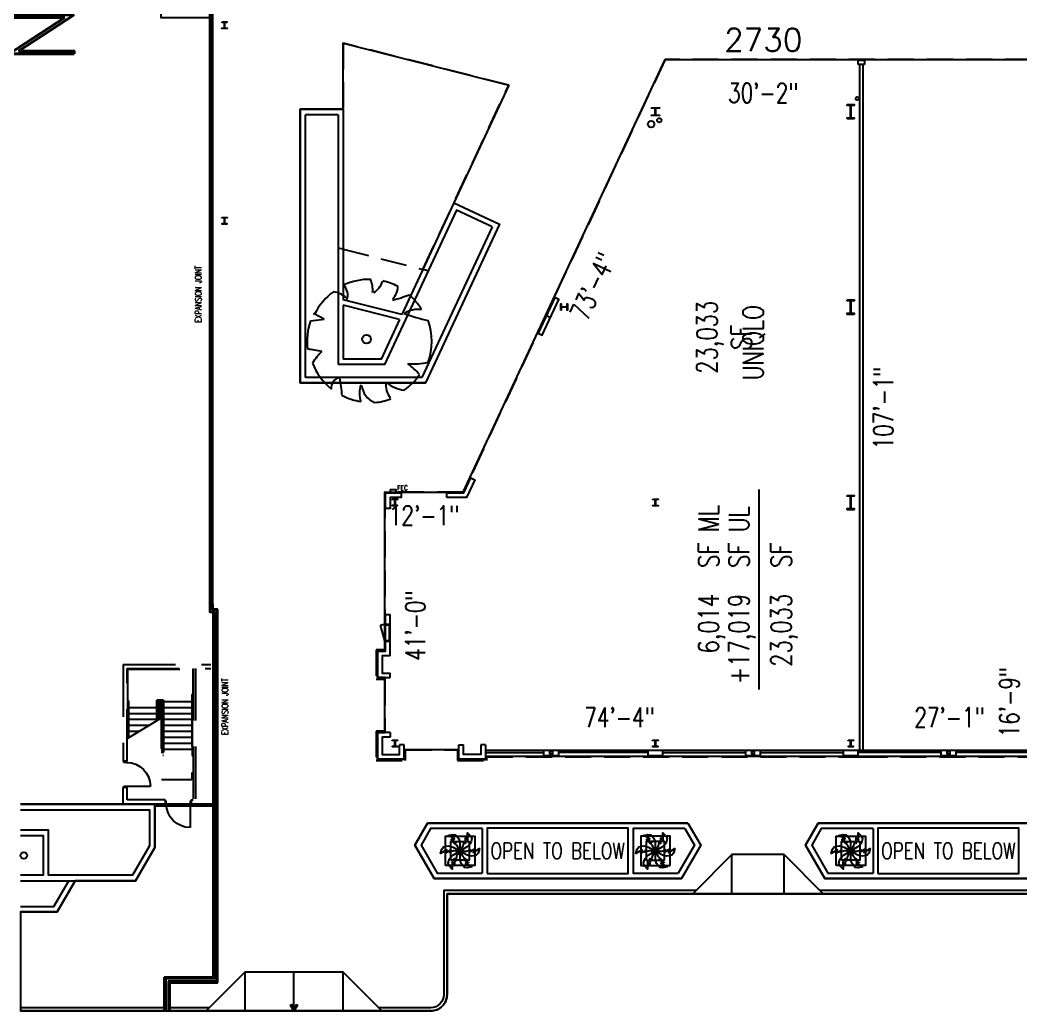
# Model space of a CAD drawing. Extents: x -13345 to 10098, y -1643 to 9113.
# Drawn here: x -11953 to -10108, y -378 to 1448 of the extents above; entities that cross this region are included whole.
import ezdxf
from ezdxf.enums import TextEntityAlignment as Align

# ---------------------------------------------------------------- set-up
doc = ezdxf.new("R2010")
doc.units = 0
doc.header["$LTSCALE"] = 192
doc.header["$MEASUREMENT"] = 0
doc.linetypes.add('DASHED', pattern=[0.75, 0.5, -0.25])
doc.linetypes.add('DASHED2', pattern=[0.375, 0.25, -0.125])
doc.layers.get('0').update_dxf_attribs({"linetype": 'CONTINUOUS'})
doc.layers.get('DEFPOINTS').update_dxf_attribs({"linetype": 'CONTINUOUS'})
for name, color, linetype in [('ARCH-DOORS-INTERIOR', 7, 'CONTINUOUS'), ('ARCH-FEATURES', 2, 'CONTINUOUS'), ('ARCH-OPENINGS-ABOVE', 1, 'DASHED'), ('ARCH-OPENINGS-BELOW', 1, 'CONTINUOUS'), ('ARCH-SITE-MISC', 8, 'CONTINUOUS'), ('ARCH-WALLS-EXTERIOR', 5, 'CONTINUOUS'), ('DIMENSIONS-TENANT', 7, 'CONTINUOUS'), ('EXPANSION-JOINT', 1, 'CONTINUOUS'), ('FM-SPNO', 3, 'CONTINUOUS'), ('FM-TENANT-SF', 6, 'CONTINUOUS'), ('FM-TEXT-TENANT', 6, 'CONTINUOUS'), ('STRUCTURAL-COLUMNS', 3, 'CONTINUOUS'), ('TENANT-DEMISING', 4, 'CONTINUOUS'), ('TENANT-STOREFRONT-LEASELINE', 3, 'DASHED2'), ('TEXT-ANCHORS', 2, 'CONTINUOUS'), ('TEXT-GENERAL', 2, 'CONTINUOUS'), ('UTILITIES-PLUMB', 2, 'CONTINUOUS')]:
    doc.layers.add(name, color=color, linetype=linetype)
doc.layers.add('COMMON AREA FILL', color=7, linetype='CONTINUOUS', true_color=0xdedede)
doc.styles.add('ANCHOR-GGP', font='romand.shx')
doc.styles.add('FMSTXT', font='simplex.shx', dxfattribs={"width": 0.75})
doc.styles.add('Imperial_1-001', font='romans.shx', dxfattribs={"width": 0.75, "height": 0.09375})
doc.styles.add('SIMPLEX', font='SIMPLEX.shx', dxfattribs={"width": 0.75})
doc.styles.get("Standard").update_dxf_attribs({"font": 'txt.shx', "width": 0.75})
doc.dimstyles.new('LP-SP-MP (without ticks)', dxfattribs={"dimscale": 0, "dimtxt": 36, "dimasz": 12, "dimexe": 8, "dimexo": 8, "dimgap": 8, "dimtad": 1, "dimdec": 0, "dimrnd": 0.0625, "dimzin": 3, "dimdsep": 46, "dimlunit": 4, "dimtxsty": 'Standard', "dimblk1": 'OBLIQUE', "dimblk2": 'OBLIQUE', "dimsah": 1, "dimcen": 0.5, "dimse1": 1, "dimse2": 1, "dimsd1": 1, "dimsd2": 1, "dimclrt": 256, "dimadec": 0, "dimazin": 0, "dimtfac": 6, "dimtdec": 0, "dimtofl": 0, "dimtmove": 0, "dimatfit": 3, "dimldrblk": 'OBLIQUE', "dimfxl": 1, "dimfrac": 2, "dimtolj": 1, "dimtzin": 3, "dimarcsym": 0})

# ---------------------------------------------------------------- blocks, each defined once
blk = doc.blocks.new('*D429')
at = {"layer": 'DEFPOINTS', "color": 0, "transparency": 16777216}
for p in [(-10764.1, 1375), (-10689.4, 1340.2), (-11136, 577.5)]:
    blk.add_point(p, dxfattribs=at)
at = {"layer": 'DIMENSIONS-TENANT', "transparency": 16777216, "insert": (-10896.7, 957.1), "char_height": 36, "attachment_point": 5, "rotation": 65}
blk.add_mtext('\\A1;73\'-4"', dxfattribs=at)
blk = doc.blocks.new('_OBLIQUE')
at = {"color": 0, "linetype": 'ByBlock'}
blk.add_line((-0.5, -0.5), (0.5, 0.5), dxfattribs=at)
blk = doc.blocks.new('*D430')
at = {"layer": 'DEFPOINTS', "color": 0, "transparency": 16777216}
for p in [(-11280.7, 577.5), (-11136, 577.5), (-11136, 508.6)]:
    blk.add_point(p, dxfattribs=at)
at = {"layer": 'DIMENSIONS-TENANT', "transparency": 16777216, "insert": (-11208.3, 534.6), "char_height": 36, "attachment_point": 5}
blk.add_mtext('\\A1;12\'-1"', dxfattribs=at)
blk = doc.blocks.new('*D431')
at = {"layer": 'DEFPOINTS', "color": 0, "transparency": 16777216}
for p in [(-11280.7, 577.5), (-11280.7, 85.9), (-11198.4, 85.9)]:
    blk.add_point(p, dxfattribs=at)
at = {"layer": 'DIMENSIONS-TENANT', "transparency": 16777216, "insert": (-11224.4, 331.7), "char_height": 36, "attachment_point": 5, "rotation": 90}
blk.add_mtext('\\A1;41\'-0"', dxfattribs=at)
blk = doc.blocks.new('051200_178')
at = {"flags": 128}
blk.add_lwpolyline([(-6.6, 13), (6.6, 13), (6.6, 11.3), (1.3, 11.3, 0.414214), (0.5, 10.5), (0.5, -10.5, 0.414214), (1.3, -11.3), (6.6, -11.3), (6.6, -13), (-6.6, -13), (-6.6, -11.3), (-1.2, -11.3, 0.414214), (-0.5, -10.5), (-0.5, 10.5, 0.414214), (-1.2, 11.3), (-6.6, 11.3)], format="xyb", close=True, dxfattribs=at)
blk = doc.blocks.new('W-Wide Flange-Column - W24X229-1719966-Mall Level - Framing Plan')
at = {"layer": 'STRUCTURAL-COLUMNS'}
blk.add_line((-6.5, -13), (6.6, -13), dxfattribs=at)
blk.add_blockref('051200_178', (0, 0), dxfattribs=at)
blk = doc.blocks.new('W12x53')
at = {"flags": 128}
blk.add_lwpolyline([(-5, 6), (5, 6), (5, 5.5), (0.8, 5.5, 0.414214), (0.2, 4.8), (0.2, -4.8, 0.414214), (0.8, -5.5), (5, -5.5), (5, -6), (-5, -6), (-5, -5.5), (-0.8, -5.5, 0.414214), (-0.2, -4.8), (-0.2, 4.8, 0.414214), (-0.8, 5.5), (-5, 5.5)], format="xyb", close=True, dxfattribs=at)
blk = doc.blocks.new('W-Wide Flange-Column - W12X53-1719960-Mall Level - Framing Plan')
at = {"layer": 'STRUCTURAL-COLUMNS'}
blk.add_line((-5, -6), (5, -6), dxfattribs=at)
blk.add_blockref('W12x53', (0, 0), dxfattribs=at)
blk = doc.blocks.new('W14x90')
at = {"flags": 128}
blk.add_lwpolyline([(-7.3, 7), (7.3, 7), (7.3, 6.3), (0.9, 6.3, 0.414214), (0.2, 5.6), (0.2, -5.6, 0.414214), (0.9, -6.3), (7.3, -6.3), (7.3, -7), (-7.3, -7), (-7.3, -6.3), (-0.9, -6.3, 0.414214), (-0.2, -5.6), (-0.2, 5.6, 0.414214), (-0.9, 6.3), (-7.3, 6.3)], format="xyb", close=True, dxfattribs=at)
blk = doc.blocks.new('W12x79')
at = {"flags": 128}
blk.add_lwpolyline([(-6, 6.2), (6, 6.2), (6, 5.5), (0.9, 5.5, 0.414214), (0.2, 4.8), (0.2, -4.8, 0.414214), (0.9, -5.5), (6, -5.5), (6, -6.2), (-6, -6.2), (-6, -5.5), (-0.9, -5.5, 0.414214), (-0.2, -4.8), (-0.2, 4.8, 0.414214), (-0.9, 5.5), (-6, 5.5)], format="xyb", close=True, dxfattribs=at)
blk = doc.blocks.new('W12x58')
at = {"flags": 128}
blk.add_lwpolyline([(-5, 6.1), (5, 6.1), (5, 5.5), (0.9, 5.5, 0.414214), (0.2, 4.7), (0.2, -4.7, 0.414214), (0.9, -5.5), (5, -5.5), (5, -6.1), (-5, -6.1), (-5, -5.5), (-0.9, -5.5, 0.414214), (-0.2, -4.7), (-0.2, 4.7, 0.414214), (-0.9, 5.5), (-5, 5.5)], format="xyb", close=True, dxfattribs=at)
blk = doc.blocks.new('pp0002$0$329343_02')
at = {"flags": 128}
for points in [[(-36.8, 41.6), (0, 0), (-11.2, 43.1), (-7.4, 76.6), (-22.3, 64.1), (-7.4, 104.7), (-19.6, 102), (-29.6, 92.1), (-12.2, 143), (-41.7, 126.2), (-54.6, 110.3), (-54.6, 110.3, 0.229515), (-36.8, 41.6)], [(17.6, 52.6), (0, 0), (31.7, 31.2), (62.6, 44.7), (44.4, 51.4), (87, 58.8), (78.5, 68), (65, 71.7), (117.7, 82.1), (88.4, 99.2), (68.3, 102.4), (68.3, 102.4, 0.229515), (17.6, 52.6)], [(-54.4, -11), (0, 0), (-42.9, 11.9), (-70.1, 31.8), (-66.7, 12.8), (-94.4, 45.9), (-98.1, 34), (-94.6, 20.4), (-129.9, 60.9), (-130.1, 27), (-122.8, 7.9), (-122.8, 7.9, 0.229515), (-54.4, -11)], [(-17.6, -52.6), (0, 0), (-31.7, -31.2), (-62.6, -44.7), (-44.4, -51.4), (-87, -58.8), (-78.5, -68), (-65, -71.7), (-117.7, -82.1), (-88.4, -99.2), (-68.3, -102.4), (-68.3, -102.4, 0.229515), (-17.6, -52.6)], [(54.4, 11), (0, 0), (42.9, -11.9), (70.1, -31.8), (66.7, -12.8), (94.4, -45.9), (98.1, -34), (94.6, -20.4), (129.9, -60.9), (130.1, -27), (122.8, -7.9), (122.8, -7.9, 0.229515), (54.4, 11)], [(36.8, -41.6), (0, 0), (11.2, -43.1), (7.4, -76.6), (22.3, -64.1), (7.4, -104.7), (19.6, -102), (29.6, -92.1), (12.2, -143), (41.7, -126.2), (54.6, -110.3), (54.6, -110.3, 0.229515), (36.8, -41.6)]]:
    blk.add_lwpolyline(points, format="xyb", close=True, dxfattribs=at)
blk = doc.blocks.new('FireHoseCabinet')
blk.add_lwpolyline([(-16.6, 0), (-16.6, 0.1), (-16.7, 0.1), (-16.7, -0.1), (-15, -0.1), (-15, 8.5), (0, 8.5), (15, 8.5), (15, -0.1), (16.7, -0.1), (16.7, 0.1), (16.6, 0.1), (16.6, 0), (15.1, 0), (15.1, 8.6), (0, 8.6), (-15.1, 8.6), (-15.1, 0)], close=True)
for points in [[(-16.7, 0.1), (-16.7, -0.1)], [(15, 0), (-15, 0)], [(16.7, 0.1), (16.7, -0.1)], [(15, -0.1), (-14, -7.7)]]:
    blk.add_lwpolyline(points)
blk.add_arc((15, -0.1), 29.9, 179.8086, 194.7421)
blk = doc.blocks.new('*U361')
at = {"flags": 128}
for points in [[(0.7, 0), (-12.8, 0)], [(-10.8, 0), (-10.8, 6), (-1.3, 6), (-1.3, 0)]]:
    blk.add_lwpolyline(points, dxfattribs=at)
at = {"style": 'Imperial_1-001', "width": 0.75}
blk.add_text('FEC', height=9, dxfattribs=at).set_placement((11, 9.3), align=Align.MIDDLE_CENTER)
blk = doc.blocks.new('*D416')
at = {"layer": 'DEFPOINTS', "color": 0, "transparency": 16777216}
for p in [(-10764.1, 1375), (-10402.4, 1375), (-10764.1, 1287.2)]:
    blk.add_point(p, dxfattribs=at)
at = {"layer": 'DIMENSIONS-TENANT', "transparency": 16777216, "insert": (-10583.2, 1313.2), "char_height": 36, "attachment_point": 5}
blk.add_mtext('\\A1;30\'-2"', dxfattribs=at)
blk = doc.blocks.new('*D417')
at = {"layer": 'DEFPOINTS', "color": 0, "transparency": 16777216}
for p in [(-10402.4, 136.9), (-11293.9, 85.9), (-10402.4, 90.2)]:
    blk.add_point(p, dxfattribs=at)
at = {"layer": 'DIMENSIONS-TENANT', "transparency": 16777216, "insert": (-10848.2, 162.9), "char_height": 36, "attachment_point": 5}
blk.add_mtext('\\A1;74\'-4"', dxfattribs=at)
blk = doc.blocks.new('*D418')
at = {"layer": 'DEFPOINTS', "color": 0, "transparency": 16777216}
for p in [(-10077.7, 136.9), (-10402.4, 90.2), (-10077.7, 90.2)]:
    blk.add_point(p, dxfattribs=at)
at = {"layer": 'DIMENSIONS-TENANT', "transparency": 16777216, "insert": (-10240, 162.9), "char_height": 36, "attachment_point": 5}
blk.add_mtext('\\A1;27\'-1"', dxfattribs=at)
blk = doc.blocks.new('*D419')
at = {"layer": 'DEFPOINTS', "color": 0, "transparency": 16777216}
for p in [(-10402.4, 1375), (-10402.4, 90.2), (-10336, 90.2)]:
    blk.add_point(p, dxfattribs=at)
at = {"layer": 'DIMENSIONS-TENANT', "transparency": 16777216, "insert": (-10362, 732.8), "char_height": 36, "attachment_point": 5, "rotation": 90}
blk.add_mtext('\\A1;107\'-1"', dxfattribs=at)
blk = doc.blocks.new('*D420')
at = {"layer": 'DEFPOINTS', "color": 0, "transparency": 16777216}
for p in [(-10103.8, 291.3), (-10058.3, 291.3), (-10077.7, 90.2)]:
    blk.add_point(p, dxfattribs=at)
at = {"layer": 'DIMENSIONS-TENANT', "transparency": 16777216, "insert": (-10129.8, 190.7), "char_height": 36, "attachment_point": 5, "rotation": 90}
blk.add_mtext('\\A1;16\'-9"', dxfattribs=at)
blk = doc.blocks.new('A$C297D73EA')
at = {"layer": 'TENANT-STOREFRONT-LEASELINE'}
blk.add_lwpolyline([(-13715.5, -2561.9), (-13715.5, -2941.6), (-13568.5, -2978.7), (-13410.2, -2639.2)], close=True, dxfattribs=at)
blk = doc.blocks.new('329343_36')
for p, q in [((-51.5, 24.3), (-63.8, 30.9)), ((-68.2, 22.4), (-51.5, 24.3))]:
    blk.add_line(p, q)
blk.add_circle((0, 0), 5.41)
for centre, radius, start, end in [((3.7, -2.6), 75.4, 89.3321, 114.3856), ((-41.3, 53.5), 18.4, 343.6555, 39.76), ((-19.9, 60.6), 27.4, 352.0775, 26.6128), ((-7.1, 80.5), 28.6, 304.1868, 338.5411), ((3.7, -2.6), 75.2, 62.8767, 77.7021), ((16.2, 64.4), 21.8, 315.8454, 359.7651), ((3.7, -2.6), 74.7, 126.0751, 153.6245), ((-45.5, 26.4), 31.8, 48.5203, 80.5151), ((-29.8, 270.4), 231.3, 285.4397, 290.7099), ((3.7, -2.6), 74.2, 31.4098, 49.4752), ((63.2, 3.2), 33.1, 83.5323, 121.6544), ((140.7, 293.3), 278.6, 250.0865, 256.3451), ((3.7, -2.6), 76, 160.8426, 187.275), ((3.7, -2.6), 75.6, 340.3307, 19.43), ((-81.6, -136.6), 124.7, 77.3728, 85.4649), ((4.2, -73.9), 83.2, 134.7782, 147.3315), ((3.7, -2.6), 74.3, 200.8103, 231.4392), ((55.5, 62.8), 92.9, 266.7455, 282.0146), ((4.8, -92.4), 77.3, 39.6536, 53.993), ((-30.7, -59.1), 12.4, 97.741, 188.8107), ((-186.6, -76.7), 157, 2.9465, 10.9238), ((3.7, -2.6), 72.9, 305.394, 326.2464), ((22.6, -65.8), 31.2, 160.6009, 199.3991), ((19.1, -53.6), 25.2, 186.1912, 248.4952), ((46.7, -56.3), 23.2, 170.6314, 220.6278), ((51, -19.7), 42.5, 230.4582, 263.1093), ((3.7, -2.6), 74, 243.1498, 261.8356), ((3.7, -2.6), 74.7, 274.7236, 290.3277)]:
    blk.add_arc(centre, radius, start, end)
blk.add_point((-63.8, 30.9))
blk = doc.blocks.new('ZAT54I')
blk.add_hatch(color=256).paths.add_polyline_path([(-1, 0.33), (-0.88, 0.53), (0, 0), (-0.88, -0.53), (-1, -0.33), (-0.46, 0)])
blk.add_line((0, 0), (-1, 0))
at = {"flags": 128}
blk.add_lwpolyline([(-1, 0.33), (-0.88, 0.53), (0, 0), (-0.88, -0.53), (-1, -0.33), (-0.46, 0)], close=True, dxfattribs=at)
blk = doc.blocks.new('fms4rm')
blk.add_attdef('FMS:RMID', text='', height=12).set_placement((0, 0), align=Align.MIDDLE_CENTER)
blk = doc.blocks.new('*D697')
at = {"layer": 'DEFPOINTS', "color": 0, "transparency": 16777216}
for p in [(-10402.4, 1375), (-9547.9, 1375), (-10402.4, 1287.2)]:
    blk.add_point(p, dxfattribs=at)
at = {"layer": 'DIMENSIONS-TENANT', "transparency": 16777216, "insert": (-9975.2, 1313.2), "char_height": 36, "attachment_point": 5}
blk.add_mtext('\\A1;71\'-2"', dxfattribs=at)

msp = doc.modelspace()

# ---------------------------------------------------------------- linework, layer by layer
at = {"layer": 'ARCH-DOORS-INTERIOR'}
for p, q in [((-11761.4, 79.8), (-11761.4, 81.8)), ((-11761.4, 81.8), (-11756.4, 81.8)), ((-11756.4, 79.8), (-11761.4, 79.8)), ((-11756.4, 81.8), (-11756.4, 79.8)), ((-11761.4, 33.8), (-11761.4, 35.8)), ((-11761.4, 35.8), (-11756.4, 35.8)), ((-11756.4, 33.8), (-11761.4, 33.8)), ((-11756.5, 35.8), (-11712.5, 35.8)), ((-11756.4, 35.8), (-11756.4, 33.8)), ((-11683.4, 8.8), (-11685.4, 8.8)), ((-11685.4, 8.8), (-11685.4, 3.8)), ((-11685.4, 3.8), (-11683.4, 3.8)), ((-11683.4, 3.8), (-11683.4, 8.8)), ((-11637.4, 8.8), (-11639.4, 8.8)), ((-11639.4, 8.8), (-11639.4, 3.8)), ((-11639.4, 3.8), (-11639.4, -40.2)), ((-11639.4, 3.8), (-11637.4, 3.8)), ((-11637.4, 3.8), (-11637.4, 8.8))]:
    msp.add_line(p, q, dxfattribs=at)
at = {"layer": 'ARCH-DOORS-INTERIOR', "extrusion": (0, 0, -1)}
for centre, start, end in [((11756.5, 35.8), 90, 180), ((11639.4, 3.8), 270, 360)]:
    msp.add_arc(centre, 44, start, end, dxfattribs=at)
at = {"layer": 'ARCH-FEATURES'}
for points in [[(-11436.7, 1283), (-11436.7, 778.8)], [(-11426.7, 788.8), (-11426.7, 1273)], [(-11366.4, 1273), (-11366.4, 812.8)], [(-11153.3, 1110.7), (-11249.2, 904.9)], [(-11153.3, 1110.7), (-11069.3, 1071.4)], [(-11082.6, 1066.6), (-11148.4, 1097.4), (-11281.1, 812.8), (-11366.4, 812.8)], [(-11069.3, 1071.4), (-11205.8, 778.8)], [(-11082.6, 1066.6), (-11212.2, 788.8)], [(-11357.4, 1025.2), (-11366.4, 1027.5)], [(-11200.6, 985.6), (-11210.4, 988.1)], [(-11249.2, 904.9), (-11357.4, 932.3)], [(-11253.5, 895.6), (-11357.4, 922)], [(-11357.4, 922), (-11357.4, 822.8)], [(-11253.5, 895.6), (-11287.5, 822.8), (-11357.4, 822.8)], [(-11436.7, 778.8), (-11205.8, 778.8)], [(-11212.2, 788.8), (-11426.7, 788.8)], [(-11704.4, 2.3), (-11951.8, 2.3)], [(-11951.8, -138.2), (-11739.9, -138.2), (-11704.4, -76.8), (-11704.4, 2.3)], [(-11951.8, -7.7), (-11714.4, -7.7), (-11714.4, -74.2), (-11745.7, -128.2), (-11900.4, -128.2), (-11900.4, -45.2), (-11951.8, -45.2)], [(-10721.9, -32.2), (-11201.9, -32.2), (-11225.4, -72.8), (-11189.9, -134.2), (-10733.9, -134.2)], [(-10721.9, -32.2), (-10698.5, -72.8), (-10733.9, -134.2)], [(-10001.9, -32.2), (-10481.9, -32.2), (-10505.4, -72.8), (-10469.9, -134.2), (-10013.9, -134.2)], [(-11951.8, -55.2), (-11910.4, -55.2), (-11910.4, -128.2), (-11951.8, -128.2)], [(-11100.9, -42.2), (-11196.2, -42.2), (-11213.8, -72.8), (-11184.2, -124.2), (-11100.9, -124.2)], [(-11100.9, -42.2), (-11100.9, -124.2)], [(-10727.7, -42.2), (-10822.9, -42.2), (-10822.9, -124.2), (-10739.7, -124.2)], [(-10727.7, -42.2), (-10710, -72.8), (-10739.7, -124.2)], [(-10380.9, -42.2), (-10476.2, -42.2), (-10493.8, -72.8), (-10464.2, -124.2), (-10380.9, -124.2)], [(-10380.9, -42.2), (-10380.9, -124.2)], [(-11951.8, -185.7), (-11890.2, -185.7), (-11862.8, -138.2)], [(-11951.8, -195.7), (-11884.4, -195.7), (-11851.2, -138.2)], [(-11447.9, -366.2), (-11447.9, -306.2)]]:
    msp.add_lwpolyline(points, dxfattribs=at)
at = {"layer": 'ARCH-FEATURES', "elevation": 0}
for points in [[(-11357.4, 1283), (-11436.7, 1283)], [(-11366.4, 1273), (-11426.7, 1273)], [(-11357.4, 1283), (-11357.4, 932.3)]]:
    msp.add_lwpolyline(points, dxfattribs=at)
at = {"layer": 'ARCH-FEATURES'}
for points in [[(-11168.9, -110.2), (-11168.9, -56.2), (-11114.9, -56.2), (-11114.9, -110.2)], [(-11158.9, -100.2), (-11158.9, -66.2), (-11124.9, -66.2), (-11124.9, -100.2)], [(-10754.9, -110.2), (-10754.9, -56.2), (-10808.9, -56.2), (-10808.9, -110.2)], [(-10764.9, -100.2), (-10764.9, -66.2), (-10798.9, -66.2), (-10798.9, -100.2)], [(-10448.9, -110.2), (-10448.9, -56.2), (-10394.9, -56.2), (-10394.9, -110.2)], [(-10438.9, -100.2), (-10438.9, -66.2), (-10404.9, -66.2), (-10404.9, -100.2)]]:
    msp.add_lwpolyline(points, close=True, dxfattribs=at)
for centre in [(-11945.9, -91.7), (-11142.1, -83.6), (-10782.1, -83.6), (-10422.1, -83.6)]:
    msp.add_circle(centre, 6, dxfattribs=at)
at = {"layer": 'ARCH-OPENINGS-ABOVE', "transparency": 33554687}
for p, q in [((-11762.7, 260), (-11762.7, 81.8)), ((-11762.4, 260), (-11601.4, 260)), ((-11755.4, 252.8), (-11601.4, 252.8)), ((-11755.4, 81.8), (-11755.4, 252.8)), ((-11754.4, 251.8), (-11634.4, 251.8)), ((-11754.4, 251.8), (-11754.4, 193)), ((-11634.4, 251.8), (-11634.4, 205)), ((-11633.4, 252.8), (-11633.4, 10.8)), ((-11629.2, 252.8), (-11629.2, 3.3)), ((-11636.4, 205), (-11636.4, 48.5)), ((-11633.4, 205), (-11636.4, 205)), ((-11634.9, 92.5), (-11634.9, 203.5)), ((-11633.4, 203.5), (-11634.9, 203.5)), ((-11634.4, 203.5), (-11634.4, 191.5)), ((-11755.4, 193), (-11752.4, 193)), ((-11755.4, 191.5), (-11753.9, 191.5)), ((-11754.4, 191.5), (-11754.4, 180.5)), ((-11753.9, 124), (-11753.9, 191.5)), ((-11752.4, 124.9), (-11752.4, 193)), ((-11700.4, 156.7), (-11700.4, 194.5)), ((-11688.4, 194.5), (-11700.4, 194.5)), ((-11698.9, 157.6), (-11698.9, 193)), ((-11689.9, 193), (-11698.9, 193)), ((-11695.9, 159.4), (-11695.9, 193)), ((-11692.9, 193), (-11692.9, 105)), ((-11691.4, 193), (-11691.4, 48.5)), ((-11691.4, 191.5), (-11690, 191.5)), ((-11689.9, 193), (-11689.9, 92.5)), ((-11688.4, 194.5), (-11688.4, 92.5)), ((-11636.4, 191.5), (-11688.4, 191.5)), ((-11634.9, 191.5), (-11634.4, 191.5)), ((-11753.9, 180.5), (-11754.4, 180.5)), ((-11700.4, 180.5), (-11752.4, 180.5)), ((-11700.4, 169.5), (-11752.4, 169.5)), ((-11697.4, 180.5), (-11698.9, 180.5)), ((-11697.4, 169.5), (-11698.9, 169.5)), ((-11695.9, 182), (-11697.4, 182)), ((-11697.4, 158.5), (-11697.4, 182)), ((-11691.4, 180.5), (-11690, 180.5)), ((-11691.4, 169.5), (-11690, 169.5)), ((-11636.4, 180.5), (-11688.4, 180.5)), ((-11636.4, 169.5), (-11688.4, 169.5)), ((-11695.9, 159.4), (-11754.4, 123.7)), ((-11700.4, 158.5), (-11752.4, 158.5)), ((-11697.4, 158.5), (-11698.9, 158.5)), ((-11691.5, 158.5), (-11690, 158.5)), ((-11636.4, 158.5), (-11688.4, 158.5)), ((-11715.4, 147.5), (-11752.4, 147.5)), ((-11733.4, 136.5), (-11752.4, 136.5)), ((-11691.5, 147.5), (-11690, 147.5)), ((-11691.5, 136.5), (-11690, 136.5)), ((-11636.4, 147.5), (-11688.4, 147.5)), ((-11636.4, 136.5), (-11688.4, 136.5)), ((-11691.5, 125.5), (-11690, 125.5)), ((-11691.5, 114.5), (-11690, 114.5)), ((-11636.4, 125.5), (-11688.4, 125.5)), ((-11636.4, 114.5), (-11688.4, 114.5)), ((-11691.4, 105), (-11692.9, 105)), ((-11691.4, 103.5), (-11690, 103.5)), ((-11688.4, 92.5), (-11689.9, 92.5)), ((-11636.4, 103.5), (-11688.4, 103.5)), ((-11636.4, 92.5), (-11634.9, 92.5)), ((-11755.4, 81.8), (-11762.4, 81.8)), ((-11691.4, 48.5), (-11636.4, 48.5)), ((-11762.7, 3.3), (-11762.7, 33.8)), ((-11755.4, 33.8), (-11762.7, 33.8)), ((-11755.4, 10.8), (-11755.4, 33.8)), ((-11685.4, 10.8), (-11755.4, 10.8)), ((-11685.4, 10.8), (-11685.4, 3.3)), ((-11637.4, 10.8), (-11633.4, 10.8)), ((-11637.4, 10.8), (-11637.4, 3.3))]:
    msp.add_line(p, q, dxfattribs=at)
at = {"layer": 'ARCH-OPENINGS-BELOW'}
for points in [[(-11091.9, -125.2), (-10831.9, -125.2), (-10831.9, -41.2), (-11091.9, -41.2)], [(-10371.9, -125.2), (-10111.9, -125.2), (-10111.9, -41.2), (-10371.9, -41.2)]]:
    msp.add_lwpolyline(points, close=True, dxfattribs=at)
at = {"layer": 'ARCH-SITE-MISC'}
for p, q in [((-10640.9, -90.2), (-10712.9, -162.2)), ((-10640.9, -162.2), (-10640.9, -90.2)), ((-10544.9, -90.2), (-10640.9, -90.2)), ((-10544.9, -90.2), (-10472.9, -162.2)), ((-10544.9, -162.2), (-10544.9, -90.2)), ((-11537.9, -306.2), (-11609.9, -378.2)), ((-11357.9, -306.2), (-11285.9, -378.2))]:
    msp.add_line(p, q, dxfattribs=at)
for points in [[(-9864.9, -162.2), (-11165.9, -162.2), (-11165.9, -348.2, -0.414214), (-11195.9, -378.2), (-11679.9, -378.2)], [(-10706.9, -156.2), (-11171.9, -156.2), (-11171.9, -348.2, -0.414214), (-11195.9, -372.2), (-11291.9, -372.2)]]:
    msp.add_lwpolyline(points, format="xyb", dxfattribs=at)
for points in [[(-9864.9, -156.2), (-10478.9, -156.2)], [(-11683.9, -372.2), (-11951.8, -372.2)], [(-11683.9, -378.2), (-11951.8, -378.2)], [(-11603.9, -372.2), (-11679.9, -372.2)]]:
    msp.add_lwpolyline(points, dxfattribs=at)
msp.add_lwpolyline([(-11537.9, -306.2), (-11357.9, -306.2), (-11357.9, -378.2), (-11537.9, -378.2)], close=True, dxfattribs=at)
at = {"layer": 'ARCH-WALLS-EXTERIOR'}
for p, q in [((-10396.4, 1365.3), (-10408.4, 1365.3)), ((-10982.8, 903), (-10975.1, 899.4)), ((-11270.9, 276.4), (-11270.9, 352.2)), ((-11293.9, 284.9), (-11293.9, 235.9)), ((-11270.9, 235.9), (-11270.9, 244.4)), ((-11293.9, 235.9), (-11270.9, 235.9)), ((-11270.9, 134.9), (-11270.9, 126.4)), ((-11244.9, 112.4), (-11253.4, 112.4)), ((-11143.9, 112.4), (-11135.4, 112.4)), ((-11094.9, 112.4), (-11103.4, 112.4))]:
    msp.add_line(p, q, dxfattribs=at)
for points in [[(-11951.8, 3.3), (-11593.9, 3.3), (-11593.9, 356.3), (-11602.9, 356.3), (-11602.9, 1451.3), (-11692.9, 1451.3), (-11692.9, 1784.3), (-11602.9, 1784.3), (-11602.9, 3624.3), (-11951.8, 3624.3)], [(-10408.4, 1365.3), (-10408.4, 1373.8), (-10396.4, 1373.8), (-10396.4, 1365.3)], [(-10967.4, 936), (-10998, 870.4), (-10990.3, 866.8), (-10959.7, 932.4), (-10967.4, 936)], [(-11293.9, 284.9), (-11279.4, 284.9), (-11279.4, 352.2), (-11270.9, 352.2)], [(-11270.9, 276.4), (-11285.4, 276.4), (-11285.4, 244.4), (-11270.9, 244.4)], [(-11270.9, 134.9), (-11293.9, 134.9), (-11293.9, 85.9), (-11244.9, 85.9)], [(-11270.9, 126.4), (-11285.4, 126.4), (-11285.4, 94.4), (-11253.4, 94.4), (-11253.4, 112.4)], [(-11244.9, 85.9), (-11244.9, 112.4)], [(-11143.9, 85.9), (-11143.9, 112.4)], [(-11094.9, 112.4), (-11094.9, 85.9), (-11143.9, 85.9)], [(-11103.4, 112.4), (-11103.4, 94.4), (-11135.4, 94.4), (-11135.4, 112.4)], [(-11094.9, 102.3), (-10086.2, 102.3)], [(-11094.9, 97.8), (-10987.3, 97.8)], [(-10960.6, 102.3), (-10960.6, 91.8), (-10987.3, 91.8), (-10987.3, 102.3)], [(-10795.3, 97.8), (-10960.6, 97.8)], [(-10768.6, 102.3), (-10768.6, 91.8), (-10795.3, 91.8), (-10795.3, 102.3)], [(-10768.6, 97.8), (-10615.3, 97.8)], [(-10588.6, 102.3), (-10588.6, 91.8), (-10615.3, 91.8), (-10615.3, 102.3)], [(-10588.6, 97.8), (-10435.3, 97.8)], [(-10408.6, 102.3), (-10408.6, 91.8), (-10435.3, 91.8), (-10435.3, 102.3)], [(-10255.3, 97.8), (-10408.6, 97.8)], [(-10228.6, 102.3), (-10228.6, 91.8), (-10255.3, 91.8), (-10255.3, 102.3)], [(-10084.6, 97.8), (-10228.6, 97.8)]]:
    msp.add_lwpolyline(points, dxfattribs=at)
for points in [[(-11166, 567.8), (-11166, 576.3), (-11135.2, 576.3), (-11122.2, 604.2), (-11114.5, 600.6), (-11129.8, 567.8)], [(-11279.4, 547.5), (-11279.4, 576.3), (-11250.7, 576.3), (-11250.7, 567.8), (-11270.9, 567.8), (-11270.9, 547.5)]]:
    msp.add_lwpolyline(points, close=True, dxfattribs=at)
at = {"layer": 'COMMON AREA FILL'}
msp.add_lwpolyline([(-11597.5, 2715.7), (-11602.9, 356.3), (-11593.9, 356.3), (-11593.9, -0.7), (-11704.4, -0.7), (-11704.4, -76.8), (-11739.9, -138.2), (-11851.2, -138.2), (-11884.4, -195.7), (-11951.8, -195.7), (-11951.8, -378.2), (-11195.9, -378.2, 0.414214), (-11165.9, -348.2), (-11165.9, -162.2), (-9809.9, -162.2)], format="xyb", dxfattribs=at)
for points in [[(-11052.1, 1327.5), (-11153.3, 1110.7), (-11069.3, 1071.4), (-11205.8, 778.8), (-11436.7, 778.8), (-11436.7, 1283), (-11357.4, 1283), (-11357.4, 1404.9)], [(-10721.9, -32.2), (-10698.5, -72.8), (-10733.9, -134.2), (-11189.9, -134.2), (-11225.4, -72.8), (-11201.9, -32.2)], [(-10001.9, -32.2), (-9978.5, -72.8), (-10013.9, -134.2), (-10469.9, -134.2), (-10505.4, -72.8), (-10481.9, -32.2)]]:
    msp.add_lwpolyline(points, close=True, dxfattribs=at)
msp.add_lwpolyline([(-10046.9, 90.5), (-11093.4, 90.5), (-11093.4, 84.4), (-11145.4, 84.4), (-11145.4, 102.7), (-11244.9, 102.7), (-11244.9, 85.9), (-11293.9, 85.9), (-11293.9, 134.9), (-11280.7, 134.9), (-11280.7, 235.9), (-11293.9, 235.9), (-11293.9, 284.9), (-11279.4, 284.9), (-11279.4, 288.3), (-11280.7, 288.3), (-11280.7, 577.5), (-11136, 577.5), (-10764.1, 1375), (-8649.5, 1375)], dxfattribs=at)
at = {"layer": 'EXPANSION-JOINT'}
for p, q in [((-11597.4, 361.8), (-11597.4, 3625)), ((-11596.9, -316.2), (-11596.9, 371.8)), ((-11588.4, 361.8), (-11597.4, 361.8)), ((-11588.4, -326.2), (-11588.4, 361.8)), ((-11596.9, -316.2), (-11687.3, -316.2)), ((-11687.2, -378.2), (-11687.3, -316.2)), ((-11589.9, -323.2), (-11679.9, -323.2)), ((-11679.9, -323.2), (-11679.9, -378.2)), ((-11676.9, -326.2), (-11676.9, -378.2)), ((-11676.9, -326.2), (-11588.4, -326.2))]:
    msp.add_line(p, q, dxfattribs=at)
for points in [[(-11951.8, 3.3), (-11593.9, 3.3), (-11593.9, 356.3), (-11602.9, 356.3), (-11602.9, 3624.3)], [(-11589.9, -323.2), (-11589.9, 360.3), (-11598.9, 360.3), (-11598.9, 3625)], [(-11593.9, 3.3), (-11593.9, -319.2), (-11683.9, -319.2), (-11683.9, -378.2)]]:
    msp.add_lwpolyline(points, dxfattribs=at)
at = {"layer": 'FM-TENANT-SF'}
msp.add_line((-10591.1, 582.6), (-10591.1, 214), dxfattribs=at)
at = {"layer": 'STRUCTURAL-COLUMNS'}
for points in [[(-10976.9, 94.8), (-10970.9, 94.8), (-10970.9, 100.8), (-10976.9, 100.8)], [(-10976.4, 95.3), (-10971.4, 95.3), (-10971.4, 100.3), (-10976.4, 100.3)], [(-10605, 94.8), (-10599, 94.8), (-10599, 100.8), (-10605, 100.8)], [(-10604.5, 95.3), (-10599.5, 95.3), (-10599.5, 100.3), (-10604.5, 100.3)], [(-10245, 94.8), (-10239, 94.8), (-10239, 100.8), (-10245, 100.8)], [(-10244.5, 95.3), (-10239.5, 95.3), (-10239.5, 100.3), (-10244.5, 100.3)]]:
    msp.add_lwpolyline(points, close=True, dxfattribs=at)
at = {"layer": 'TENANT-DEMISING'}
for p, q in [((-10405.4, 102.3), (-10405.4, 1365.3)), ((-10399.4, 1365.3), (-10399.4, 102.3))]:
    msp.add_line(p, q, dxfattribs=at)
at = {"layer": 'TENANT-STOREFRONT-LEASELINE'}
for p, q in [((-10764.1, 1375), (-11136, 577.5)), ((-8649.5, 1375), (-10764.1, 1375)), ((-11136, 577.5), (-11280.7, 577.5)), ((-11280.7, 577.5), (-11280.7, 287.4)), ((-11280.7, 287.4), (-11296.4, 287.4)), ((-11296.4, 287.4), (-11296.4, 233.4)), ((-11296.4, 233.4), (-11280.7, 233.4)), ((-11280.7, 233.4), (-11280.7, 137.4)), ((-11280.7, 137.4), (-11296.4, 137.4)), ((-11296.4, 137.4), (-11296.4, 83.4)), ((-11242.4, 83.4), (-11242.4, 102.7)), ((-11242.4, 102.7), (-11146.4, 102.7)), ((-11146.4, 102.7), (-11146.4, 83.4)), ((-11296.4, 83.4), (-11242.4, 83.4)), ((-11146.4, 83.4), (-11092.4, 83.4)), ((-11092.4, 83.4), (-11092.4, 90.2)), ((-11092.4, 90.2), (-10402.4, 90.2)), ((-10402.4, 90.2), (-10077.7, 90.2))]:
    msp.add_line(p, q, dxfattribs=at)
at = {"layer": 'UTILITIES-PLUMB'}
for centre, radius in [((-10409.9, 1302.8), 3), ((-10789.9, 1255.8), 6), ((-10774.9, 1262.8), 4)]:
    msp.add_circle(centre, radius, dxfattribs=at)

# ---------------------------------------------------------------- block references
at = {"layer": 'ARCH-FEATURES', "xscale": 1.514327362043871, "yscale": 1.514327362043871, "zscale": 1.514327362043871}
msp.add_blockref('329343_36', (-11314.2, 859.5), dxfattribs=at)
at = {"layer": 'ARCH-FEATURES'}
msp.add_blockref('*U361', (-11259, 576.3), dxfattribs=at)
at = {"layer": 'ARCH-FEATURES', "rotation": 270}
msp.add_blockref('FireHoseCabinet', (-11280.7, 318.5), dxfattribs=at)
at = {"layer": 'ARCH-FEATURES'}
for name, p, xscale, yscale, zscale, rotation in [('pp0002$0$329343_02', (-11142.1, -83.6), -0.253125, 0.253125, 0.421875, 162.0758968708961), ('pp0002$0$329343_02', (-10782.1, -83.6), -0.253125, 0.253125, 0.421875, 162.0758968708961), ('pp0002$0$329343_02', (-10422.1, -83.6), -0.253125, 0.253125, 0.421875, 162.0758968708961), ('ZAT54I', (-11447.9, -378.2), 12, 12, 12, 270)]:
    msp.add_blockref(name, p, dxfattribs=dict(at, xscale=xscale, yscale=yscale, zscale=zscale, rotation=rotation))
at = {"layer": 'FM-SPNO', "xscale": 3.5, "yscale": 3.5, "zscale": 3.5}
msp.add_blockref('fms4rm', (-10583.2, 1411), dxfattribs=at).add_auto_attribs({'FMS:RMID': '2730'})
at = {"layer": 'STRUCTURAL-COLUMNS'}
for name, p in [('W12x53', (-11575.9, 1437.8)), ('W-Wide Flange-Column - W24X229-1719966-Mall Level - Framing Plan', (-10422, 1278.8)), ('W14x90', (-10781.9, 1278.8)), ('W12x53', (-11575.9, 1077.8)), ('W-Wide Flange-Column - W24X229-1719966-Mall Level - Framing Plan', (-10422, 918.8)), ('W-Wide Flange-Column - W12X53-1719960-Mall Level - Framing Plan', (-11261.9, 558.8)), ('W12x58', (-10781.9, 558.8)), ('W-Wide Flange-Column - W24X229-1719966-Mall Level - Framing Plan', (-10422, 558.8)), ('W-Wide Flange-Column - W12X53-1719960-Mall Level - Framing Plan', (-11261.9, 114.8)), ('W-Wide Flange-Column - W12X53-1719960-Mall Level - Framing Plan', (-11261.9, 114.8)), ('W-Wide Flange-Column - W12X53-1719960-Mall Level - Framing Plan', (-10782, 114.8)), ('W-Wide Flange-Column - W12X53-1719960-Mall Level - Framing Plan', (-10422, 114.8))]:
    msp.add_blockref(name, p, dxfattribs=at)
at = {"layer": 'STRUCTURAL-COLUMNS', "rotation": 90}
msp.add_blockref('W12x79', (-10949.9, 918.8), dxfattribs=at)
at = {"layer": 'TENANT-STOREFRONT-LEASELINE'}
msp.add_blockref('A$C297D73EA', (2358.1, 3966.8), dxfattribs=at)

# ---------------------------------------------------------------- texts
at = {"layer": 'EXPANSION-JOINT', "char_height": 12, "attachment_point": 2, "rotation": 90, "style": 'SIMPLEX'}
for insert in [(-11630.2, 942.5), (-11581.1, 182.4)]:
    msp.add_mtext_dynamic_manual_height_columns('\\pt108;EXPANSION JOINT', width=127.249, gutter_width=90, heights=[0], dxfattribs=dict(at, insert=insert))
at = {"layer": 'FM-TENANT-SF', "style": 'SIMPLEX', "width": 0.75}
for s, p in [('SF ML', (-10683.8, 438.3)), ('SF UL', (-10627.9, 438.3)), ('SF', (-10550.4, 438.3))]:
    msp.add_text(s, height=38, rotation=90, dxfattribs=at).set_placement(p, align=Align.MIDDLE_LEFT)
for s, p in [('6,014', (-10683.8, 390.3)), ('+17,019', (-10627.9, 390.3)), ('23,033', (-10550.4, 390.3))]:
    msp.add_text(s, height=38, rotation=90, dxfattribs=at).set_placement(p, align=Align.MIDDLE_RIGHT)
at = {"layer": 'FM-TENANT-SF', "insert": (-10655.2, 863), "char_height": 38, "width": 1, "attachment_point": 5, "rotation": 90, "style": 'FMSTXT'}
msp.add_mtext('23,033 SF', dxfattribs=at)
at = {"layer": 'FM-TEXT-TENANT', "insert": (-10600.2, 853), "char_height": 38, "width": 1, "attachment_point": 5, "rotation": 90, "style": 'FMSTXT'}
msp.add_mtext('UNIQLO', dxfattribs=at)
at = {"layer": 'TEXT-ANCHORS', "insert": (-11853, 1848), "char_height": 120, "width": 1171.01, "attachment_point": 8, "rotation": 90, "style": 'ANCHOR-GGP'}
msp.add_mtext('NORDSTROM', dxfattribs=at)
at = {"layer": 'TEXT-GENERAL', "char_height": 30, "width": 260, "attachment_point": 5, "style": 'SIMPLEX'}
for insert in [(-10961.9, -83.2), (-10241.9, -83.2)]:
    msp.add_mtext('OPEN TO BELOW', dxfattribs=dict(at, insert=insert))

# ---------------------------------------------------------------- dimensions: what is measured, and where the dimension line sits
at = {"layer": 'DIMENSIONS-TENANT'}
for base, p1, p2, angle, picture, middle, dimtype in [((-10689.4, 1340.2), (-11136, 577.5), (-10764.1, 1375), 65, '*D429', (-10873.1, 946.1), 161), ((-10336, 90.2), (-10402.4, 1375), (-10402.4, 90.2), 90, '*D419', (-10336, 732.8), 160)]:
    dim = msp.add_linear_dim(base=base, p1=p1, p2=p2, angle=angle, dimstyle='LP-SP-MP (without ticks)', override={"dimscale": 1}, dxfattribs=at)
    dim.commit()
    dim.dimension.update_dxf_attribs({"geometry": picture, "text_midpoint": middle, "dimtype": dimtype})
for base, p1, p2, override, picture, middle in [((-10764.1, 1287.2), (-10402.4, 1375), (-10764.1, 1375), {"dimscale": 1}, '*D416', (-10583.2, 1313.2)), ((-10402.3746, 1287.1537), (-9547.947, 1375.0259), (-10402.3746, 1375.0259), {"dimscale": 1}, '*D697', (-9975.1608, 1313.1537)), ((-11136, 508.6), (-11280.7, 577.5), (-11136, 577.5), {"dimscale": 1}, '*D430', (-11208.3, 534.6)), ((-10402.3745, 136.9176), (-11293.9471, 85.9006), (-10402.3745, 90.1509), {"dimscale": 1}, '*D417', (-10848.1608, 162.9176)), ((-10077.7, 136.9), (-10402.4, 90.2), (-10077.7, 90.2), {"dimscale": 1, "dimtmove": 1}, '*D418', (-10240, 162.9))]:
    dim = msp.add_linear_dim(base=base, p1=p1, p2=p2, dimstyle='LP-SP-MP (without ticks)', override=override, dxfattribs=at)
    dim.commit()
    dim.dimension.update_dxf_attribs({"geometry": picture, "text_midpoint": middle})
for base, p1, p2, picture, middle in [((-11198.4, 85.9), (-11280.7, 577.5), (-11280.7, 85.9), '*D431', (-11224.4, 331.7)), ((-10103.8, 291.3), (-10077.7, 90.2), (-10058.3, 291.3), '*D420', (-10129.8, 190.7))]:
    dim = msp.add_linear_dim(base=base, p1=p1, p2=p2, angle=90, dimstyle='LP-SP-MP (without ticks)', override={"dimscale": 1}, dxfattribs=at)
    dim.commit()
    dim.dimension.update_dxf_attribs({"geometry": picture, "text_midpoint": middle})

doc.saveas('drawing.dxf')
